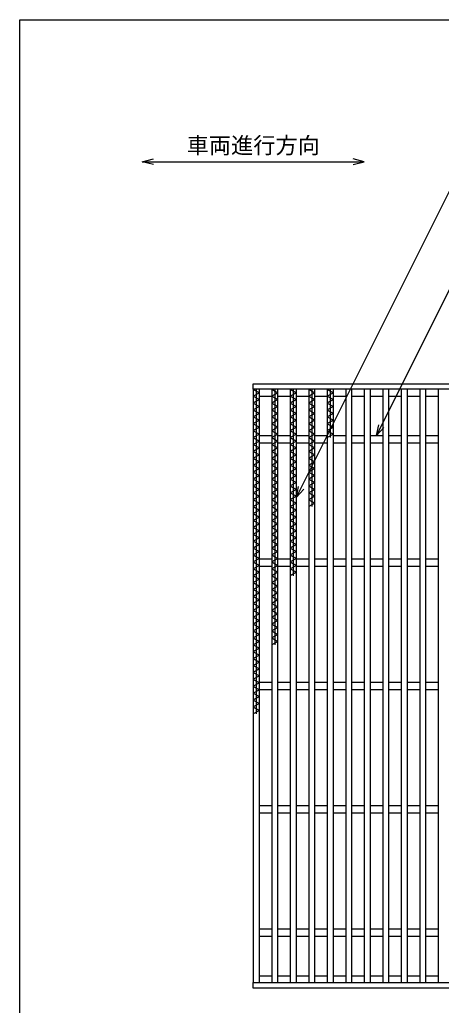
# Model space of a CAD drawing. Units: millimetres, scale not verified. Extents: x -1092 to 1042, y -770 to 629.
# Drawn here: x -1034 to -692, y -170 to 629 of the extents above; entities that cross this region are included whole.
import ezdxf
from ezdxf.enums import TextEntityAlignment as Align

# ---------------------------------------------------------------- set-up
doc = ezdxf.new("R2010")
doc.units = ezdxf.units.MM
doc.header["$LTSCALE"] = 6
for name, color, linetype, lineweight in [('0_2', 150, 'Continuous', 25), ('16', 3, 'Continuous', 25), ('22', 4, 'Continuous', 25)]:
    doc.layers.add(name, color=color, linetype=linetype, lineweight=lineweight)
doc.styles.add('ベクトル', font='')
doc.styles.get('ベクトル').set_extended_font_data('ベクトル')

msp = doc.modelspace()

# ---------------------------------------------------------------- linework, layer by layer
at = {"layer": '0_2'}
for p, q in [((-1034.4, -690.9), (-1034.4, 629.1)), ((-1034.4, 629.1), (1041.6, 629.1))]:
    msp.add_line(p, q, dxfattribs=at)
at = {"layer": '16'}
for p, q in [((-845, 334), (-255, 334)), ((-845, 329.5), (-845, 334)), ((-255, 329.5), (-845, 329.5)), ((-845, 329.5), (-845, -151.5)), ((-840, 329.5), (-845, 329.5)), ((-845, 329.5), (-840, 326.7)), ((-842.5, 329.5), (-842.5, 66.3)), ((-840, -151.5), (-840, 329.5)), ((-830, 329.5), (-830, -151.5)), ((-825, 329.5), (-830, 329.5)), ((-830, 329.5), (-825, 326.7)), ((-827.5, 329.5), (-827.5, 122.3)), ((-825, -151.5), (-825, 329.5)), ((-815, 329.5), (-815, -151.5)), ((-810, 329.5), (-815, 329.5)), ((-815, 329.5), (-810, 326.7)), ((-812.5, 329.5), (-812.5, 178.3)), ((-810, -151.5), (-810, 329.5)), ((-800, 329.5), (-800, -151.5)), ((-795, 329.5), (-800, 329.5)), ((-800, 329.5), (-795, 326.7)), ((-797.5, 329.5), (-797.5, 234.3)), ((-795, -151.5), (-795, 329.5)), ((-785, 329.5), (-785, -151.5)), ((-780, 329.5), (-785, 329.5)), ((-785, 329.5), (-780, 326.7)), ((-782.5, 329.5), (-782.5, 290.3)), ((-780, -151.5), (-780, 329.5)), ((-770, 329.5), (-770, -151.5)), ((-765, 329.5), (-770, 329.5)), ((-765, -151.5), (-765, 329.5)), ((-755, 329.5), (-755, -151.5)), ((-750, 329.5), (-755, 329.5)), ((-750, -151.5), (-750, 329.5)), ((-740, 329.5), (-740, -151.5)), ((-735, 329.5), (-740, 329.5)), ((-735, -151.5), (-735, 329.5)), ((-725, 329.5), (-725, -151.5)), ((-720, 329.5), (-725, 329.5)), ((-720, -151.5), (-720, 329.5)), ((-710, 329.5), (-710, -151.5)), ((-705, 329.5), (-710, 329.5)), ((-705, -151.5), (-705, 329.5)), ((-695, 329.5), (-695, -151.5)), ((-690, 329.5), (-695, 329.5)), ((-840, 326.7), (-845, 323.9)), ((-845, 323.9), (-840, 321.1)), ((-840, 321.1), (-845, 318.3)), ((-840, 324), (-830, 324)), ((-825, 326.7), (-830, 323.9)), ((-830, 323.9), (-825, 321.1)), ((-825, 321.1), (-830, 318.3)), ((-825, 324), (-815, 324)), ((-810, 326.7), (-815, 323.9)), ((-815, 323.9), (-810, 321.1)), ((-810, 321.1), (-815, 318.3)), ((-810, 324), (-800, 324)), ((-795, 326.7), (-800, 323.9)), ((-800, 323.9), (-795, 321.1)), ((-795, 321.1), (-800, 318.3)), ((-795, 324), (-785, 324)), ((-780, 326.7), (-785, 323.9)), ((-785, 323.9), (-780, 321.1)), ((-780, 321.1), (-785, 318.3)), ((-780, 324), (-770, 324)), ((-765, 324), (-755, 324)), ((-750, 324), (-740, 324)), ((-735, 324), (-725, 324)), ((-720, 324), (-710, 324)), ((-705, 324), (-695, 324)), ((-845, 318.3), (-840, 315.5)), ((-840, 315.5), (-845, 312.7)), ((-845, 312.7), (-840, 309.9)), ((-830, 318.3), (-825, 315.5)), ((-825, 315.5), (-830, 312.7)), ((-830, 312.7), (-825, 309.9)), ((-815, 318.3), (-810, 315.5)), ((-810, 315.5), (-815, 312.7)), ((-815, 312.7), (-810, 309.9)), ((-800, 318.3), (-795, 315.5)), ((-795, 315.5), (-800, 312.7)), ((-800, 312.7), (-795, 309.9)), ((-785, 318.3), (-780, 315.5)), ((-780, 315.5), (-785, 312.7)), ((-785, 312.7), (-780, 309.9)), ((-840, 309.9), (-845, 307.1)), ((-845, 307.1), (-840, 304.3)), ((-840, 304.3), (-845, 301.5)), ((-825, 309.9), (-830, 307.1)), ((-830, 307.1), (-825, 304.3)), ((-825, 304.3), (-830, 301.5)), ((-810, 309.9), (-815, 307.1)), ((-815, 307.1), (-810, 304.3)), ((-810, 304.3), (-815, 301.5)), ((-795, 309.9), (-800, 307.1)), ((-800, 307.1), (-795, 304.3)), ((-795, 304.3), (-800, 301.5)), ((-780, 309.9), (-785, 307.1)), ((-785, 307.1), (-780, 304.3)), ((-780, 304.3), (-785, 301.5)), ((-845, 301.5), (-840, 298.7)), ((-840, 298.7), (-845, 295.9)), ((-845, 295.9), (-840, 293.1)), ((-830, 301.5), (-825, 298.7)), ((-825, 298.7), (-830, 295.9)), ((-830, 295.9), (-825, 293.1)), ((-815, 301.5), (-810, 298.7)), ((-810, 298.7), (-815, 295.9)), ((-815, 295.9), (-810, 293.1)), ((-800, 301.5), (-795, 298.7)), ((-795, 298.7), (-800, 295.9)), ((-800, 295.9), (-795, 293.1)), ((-785, 301.5), (-780, 298.7)), ((-780, 298.7), (-785, 295.9)), ((-785, 295.9), (-780, 293.1)), ((-840, 293.1), (-845, 290.3)), ((-845, 290.3), (-840, 287.5)), ((-840, 292), (-830, 292)), ((-825, 293.1), (-830, 290.3)), ((-830, 290.3), (-825, 287.5)), ((-825, 292), (-815, 292)), ((-810, 293.1), (-815, 290.3)), ((-815, 290.3), (-810, 287.5)), ((-810, 292), (-800, 292)), ((-795, 293.1), (-800, 290.3)), ((-800, 290.3), (-795, 287.5)), ((-795, 292), (-785, 292)), ((-780, 293.1), (-785, 290.3)), ((-780, 292), (-770, 292)), ((-765, 292), (-755, 292)), ((-750, 292), (-740, 292)), ((-735, 292), (-725, 292)), ((-720, 292), (-710, 292)), ((-705, 292), (-695, 292)), ((-840, 287.5), (-845, 284.7)), ((-845, 284.7), (-840, 281.9)), ((-840, 281.9), (-845, 279.1)), ((-840, 286), (-830, 286)), ((-825, 287.5), (-830, 284.7)), ((-830, 284.7), (-825, 281.9)), ((-825, 281.9), (-830, 279.1)), ((-825, 286), (-815, 286)), ((-810, 287.5), (-815, 284.7)), ((-815, 284.7), (-810, 281.9)), ((-810, 281.9), (-815, 279.1)), ((-810, 286), (-800, 286)), ((-795, 287.5), (-800, 284.7)), ((-800, 284.7), (-795, 281.9)), ((-795, 281.9), (-800, 279.1)), ((-795, 286), (-785, 286)), ((-780, 286), (-770, 286)), ((-765, 286), (-755, 286)), ((-750, 286), (-740, 286)), ((-735, 286), (-725, 286)), ((-720, 286), (-710, 286)), ((-705, 286), (-695, 286)), ((-845, 279.1), (-840, 276.3)), ((-840, 276.3), (-845, 273.5)), ((-845, 273.5), (-840, 270.7)), ((-830, 279.1), (-825, 276.3)), ((-825, 276.3), (-830, 273.5)), ((-830, 273.5), (-825, 270.7)), ((-815, 279.1), (-810, 276.3)), ((-810, 276.3), (-815, 273.5)), ((-815, 273.5), (-810, 270.7)), ((-800, 279.1), (-795, 276.3)), ((-795, 276.3), (-800, 273.5)), ((-800, 273.5), (-795, 270.7)), ((-840, 270.7), (-845, 267.9)), ((-845, 267.9), (-840, 265.1)), ((-840, 265.1), (-845, 262.3)), ((-825, 270.7), (-830, 267.9)), ((-830, 267.9), (-825, 265.1)), ((-825, 265.1), (-830, 262.3)), ((-810, 270.7), (-815, 267.9)), ((-815, 267.9), (-810, 265.1)), ((-810, 265.1), (-815, 262.3)), ((-795, 270.7), (-800, 267.9)), ((-800, 267.9), (-795, 265.1)), ((-795, 265.1), (-800, 262.3)), ((-845, 262.3), (-840, 259.5)), ((-840, 259.5), (-845, 256.7)), ((-845, 256.7), (-840, 253.9)), ((-830, 262.3), (-825, 259.5)), ((-825, 259.5), (-830, 256.7)), ((-830, 256.7), (-825, 253.9)), ((-815, 262.3), (-810, 259.5)), ((-810, 259.5), (-815, 256.7)), ((-815, 256.7), (-810, 253.9)), ((-800, 262.3), (-795, 259.5)), ((-795, 259.5), (-800, 256.7)), ((-800, 256.7), (-795, 253.9)), ((-840, 253.9), (-845, 251.1)), ((-845, 251.1), (-840, 248.3)), ((-840, 248.3), (-845, 245.5)), ((-825, 253.9), (-830, 251.1)), ((-830, 251.1), (-825, 248.3)), ((-825, 248.3), (-830, 245.5)), ((-810, 253.9), (-815, 251.1)), ((-815, 251.1), (-810, 248.3)), ((-810, 248.3), (-815, 245.5)), ((-795, 253.9), (-800, 251.1)), ((-800, 251.1), (-795, 248.3)), ((-795, 248.3), (-800, 245.5)), ((-845, 245.5), (-840, 242.7)), ((-840, 242.7), (-845, 239.9)), ((-845, 239.9), (-840, 237.1)), ((-830, 245.5), (-825, 242.7)), ((-825, 242.7), (-830, 239.9)), ((-830, 239.9), (-825, 237.1)), ((-815, 245.5), (-810, 242.7)), ((-810, 242.7), (-815, 239.9)), ((-815, 239.9), (-810, 237.1)), ((-800, 245.5), (-795, 242.7)), ((-795, 242.7), (-800, 239.9)), ((-800, 239.9), (-795, 237.1)), ((-840, 237.1), (-845, 234.3)), ((-845, 234.3), (-840, 231.5)), ((-825, 237.1), (-830, 234.3)), ((-830, 234.3), (-825, 231.5)), ((-810, 237.1), (-815, 234.3)), ((-815, 234.3), (-810, 231.5)), ((-795, 237.1), (-800, 234.3)), ((-840, 231.5), (-845, 228.7)), ((-845, 228.7), (-840, 225.9)), ((-840, 225.9), (-845, 223.1)), ((-825, 231.5), (-830, 228.7)), ((-830, 228.7), (-825, 225.9)), ((-825, 225.9), (-830, 223.1)), ((-810, 231.5), (-815, 228.7)), ((-815, 228.7), (-810, 225.9)), ((-810, 225.9), (-815, 223.1)), ((-845, 223.1), (-840, 220.3)), ((-840, 220.3), (-845, 217.5)), ((-845, 217.5), (-840, 214.7)), ((-830, 223.1), (-825, 220.3)), ((-825, 220.3), (-830, 217.5)), ((-830, 217.5), (-825, 214.7)), ((-815, 223.1), (-810, 220.3)), ((-810, 220.3), (-815, 217.5)), ((-815, 217.5), (-810, 214.7)), ((-840, 214.7), (-845, 211.9)), ((-845, 211.9), (-840, 209.1)), ((-840, 209.1), (-845, 206.3)), ((-825, 214.7), (-830, 211.9)), ((-830, 211.9), (-825, 209.1)), ((-825, 209.1), (-830, 206.3)), ((-810, 214.7), (-815, 211.9)), ((-815, 211.9), (-810, 209.1)), ((-810, 209.1), (-815, 206.3)), ((-845, 206.3), (-840, 203.5)), ((-840, 203.5), (-845, 200.7)), ((-845, 200.7), (-840, 197.9)), ((-830, 206.3), (-825, 203.5)), ((-825, 203.5), (-830, 200.7)), ((-830, 200.7), (-825, 197.9)), ((-815, 206.3), (-810, 203.5)), ((-810, 203.5), (-815, 200.7)), ((-815, 200.7), (-810, 197.9)), ((-840, 197.9), (-845, 195.1)), ((-845, 195.1), (-840, 192.3)), ((-840, 192.3), (-845, 189.5)), ((-840, 192), (-830, 192)), ((-825, 197.9), (-830, 195.1)), ((-830, 195.1), (-825, 192.3)), ((-825, 192.3), (-830, 189.5)), ((-825, 192), (-815, 192)), ((-810, 197.9), (-815, 195.1)), ((-815, 195.1), (-810, 192.3)), ((-810, 192.3), (-815, 189.5)), ((-810, 192), (-800, 192)), ((-795, 192), (-785, 192)), ((-780, 192), (-770, 192)), ((-765, 192), (-755, 192)), ((-750, 192), (-740, 192)), ((-735, 192), (-725, 192)), ((-720, 192), (-710, 192)), ((-705, 192), (-695, 192)), ((-845, 189.5), (-840, 186.7)), ((-840, 186.7), (-845, 183.9)), ((-845, 183.9), (-840, 181.1)), ((-840, 186), (-830, 186)), ((-830, 189.5), (-825, 186.7)), ((-825, 186.7), (-830, 183.9)), ((-830, 183.9), (-825, 181.1)), ((-825, 186), (-815, 186)), ((-815, 189.5), (-810, 186.7)), ((-810, 186.7), (-815, 183.9)), ((-815, 183.9), (-810, 181.1)), ((-810, 186), (-800, 186)), ((-795, 186), (-785, 186)), ((-780, 186), (-770, 186)), ((-765, 186), (-755, 186)), ((-750, 186), (-740, 186)), ((-735, 186), (-725, 186)), ((-720, 186), (-710, 186)), ((-705, 186), (-695, 186)), ((-840, 181.1), (-845, 178.3)), ((-845, 178.3), (-840, 175.5)), ((-825, 181.1), (-830, 178.3)), ((-830, 178.3), (-825, 175.5)), ((-810, 181.1), (-815, 178.3)), ((-840, 175.5), (-845, 172.7)), ((-845, 172.7), (-840, 169.9)), ((-840, 169.9), (-845, 167.1)), ((-825, 175.5), (-830, 172.7)), ((-830, 172.7), (-825, 169.9)), ((-825, 169.9), (-830, 167.1)), ((-845, 167.1), (-840, 164.3)), ((-840, 164.3), (-845, 161.5)), ((-845, 161.5), (-840, 158.7)), ((-830, 167.1), (-825, 164.3)), ((-825, 164.3), (-830, 161.5)), ((-830, 161.5), (-825, 158.7)), ((-840, 158.7), (-845, 155.9)), ((-845, 155.9), (-840, 153.1)), ((-840, 153.1), (-845, 150.3)), ((-825, 158.7), (-830, 155.9)), ((-830, 155.9), (-825, 153.1)), ((-825, 153.1), (-830, 150.3)), ((-845, 150.3), (-840, 147.5)), ((-840, 147.5), (-845, 144.7)), ((-845, 144.7), (-840, 141.9)), ((-830, 150.3), (-825, 147.5)), ((-825, 147.5), (-830, 144.7)), ((-830, 144.7), (-825, 141.9)), ((-840, 141.9), (-845, 139.1)), ((-845, 139.1), (-840, 136.3)), ((-840, 136.3), (-845, 133.5)), ((-825, 141.9), (-830, 139.1)), ((-830, 139.1), (-825, 136.3)), ((-825, 136.3), (-830, 133.5)), ((-845, 133.5), (-840, 130.7)), ((-840, 130.7), (-845, 127.9)), ((-845, 127.9), (-840, 125.1)), ((-830, 133.5), (-825, 130.7)), ((-825, 130.7), (-830, 127.9)), ((-830, 127.9), (-825, 125.1)), ((-840, 125.1), (-845, 122.3)), ((-845, 122.3), (-840, 119.5)), ((-825, 125.1), (-830, 122.3)), ((-840, 119.5), (-845, 116.7)), ((-845, 116.7), (-840, 113.9)), ((-840, 113.9), (-845, 111.1)), ((-845, 111.1), (-840, 108.3)), ((-840, 108.3), (-845, 105.5)), ((-845, 105.5), (-840, 102.7)), ((-840, 102.7), (-845, 99.9)), ((-845, 99.9), (-840, 97.1)), ((-840, 97.1), (-845, 94.3)), ((-845, 94.3), (-840, 91.5)), ((-840, 91.5), (-845, 88.7)), ((-845, 88.7), (-840, 85.9)), ((-840, 92), (-830, 92)), ((-825, 92), (-815, 92)), ((-810, 92), (-800, 92)), ((-795, 92), (-785, 92)), ((-780, 92), (-770, 92)), ((-765, 92), (-755, 92)), ((-750, 92), (-740, 92)), ((-735, 92), (-725, 92)), ((-720, 92), (-710, 92)), ((-705, 92), (-695, 92)), ((-840, 85.9), (-845, 83.1)), ((-845, 83.1), (-840, 80.3)), ((-840, 80.3), (-845, 77.5)), ((-840, 86), (-830, 86)), ((-825, 86), (-815, 86)), ((-810, 86), (-800, 86)), ((-795, 86), (-785, 86)), ((-780, 86), (-770, 86)), ((-765, 86), (-755, 86)), ((-750, 86), (-740, 86)), ((-735, 86), (-725, 86)), ((-720, 86), (-710, 86)), ((-705, 86), (-695, 86)), ((-845, 77.5), (-840, 74.7)), ((-840, 74.7), (-845, 71.9)), ((-845, 71.9), (-840, 69.1)), ((-840, 69.1), (-845, 66.3)), ((-840, -8), (-830, -8)), ((-840, -14), (-830, -14)), ((-825, -8), (-815, -8)), ((-825, -14), (-815, -14)), ((-810, -8), (-800, -8)), ((-810, -14), (-800, -14)), ((-795, -8), (-785, -8)), ((-795, -14), (-785, -14)), ((-780, -8), (-770, -8)), ((-780, -14), (-770, -14)), ((-765, -8), (-755, -8)), ((-765, -14), (-755, -14)), ((-750, -8), (-740, -8)), ((-750, -14), (-740, -14)), ((-735, -8), (-725, -8)), ((-735, -14), (-725, -14)), ((-720, -8), (-710, -8)), ((-720, -14), (-710, -14)), ((-705, -8), (-695, -8)), ((-705, -14), (-695, -14)), ((-840, -108), (-830, -108)), ((-825, -108), (-815, -108)), ((-810, -108), (-800, -108)), ((-795, -108), (-785, -108)), ((-780, -108), (-770, -108)), ((-765, -108), (-755, -108)), ((-750, -108), (-740, -108)), ((-735, -108), (-725, -108)), ((-720, -108), (-710, -108)), ((-705, -108), (-695, -108)), ((-840, -114), (-830, -114)), ((-825, -114), (-815, -114)), ((-810, -114), (-800, -114)), ((-795, -114), (-785, -114)), ((-780, -114), (-770, -114)), ((-765, -114), (-755, -114)), ((-750, -114), (-740, -114)), ((-735, -114), (-725, -114)), ((-720, -114), (-710, -114)), ((-705, -114), (-695, -114)), ((-845, -151.5), (-255, -151.5)), ((-845, -156), (-845, -151.5)), ((-845, -151.5), (-840, -151.5)), ((-840, -146), (-830, -146)), ((-830, -151.5), (-825, -151.5)), ((-825, -146), (-815, -146)), ((-815, -151.5), (-810, -151.5)), ((-810, -146), (-800, -146)), ((-800, -151.5), (-795, -151.5)), ((-795, -146), (-785, -146)), ((-785, -151.5), (-780, -151.5)), ((-780, -146), (-770, -146)), ((-770, -151.5), (-765, -151.5)), ((-765, -146), (-755, -146)), ((-755, -151.5), (-750, -151.5)), ((-750, -146), (-740, -146)), ((-740, -151.5), (-735, -151.5)), ((-735, -146), (-725, -146)), ((-725, -151.5), (-720, -151.5)), ((-720, -146), (-710, -146)), ((-710, -151.5), (-705, -151.5)), ((-705, -146), (-695, -146)), ((-695, -151.5), (-690, -151.5)), ((-255, -156), (-845, -156))]:
    msp.add_line(p, q, dxfattribs=at)
at = {"layer": '22'}
for p, q in [((-935, 514), (-926, 516.4)), ((-926, 511.6), (-935, 514)), ((-935, 514), (-755, 514)), ((-755, 514), (-764, 516.4)), ((-764, 511.6), (-755, 514)), ((-810, 242), (-679.75, 502.5)), ((-745, 292), (-652.25, 477.5)), ((-745, 292), (-743.2, 300.76)), ((-745, 292), (-739, 298.6)), ((-810, 242), (-808.2, 250.76)), ((-810, 242), (-804, 248.6))]:
    msp.add_line(p, q, dxfattribs=at)

# ---------------------------------------------------------------- texts
at = {"layer": '22', "color": 2, "style": 'ベクトル'}
msp.add_text('車両進行方向', height=13.2, dxfattribs=at).set_placement((-899, 527.2), align=Align.MIDDLE_LEFT)

doc.saveas('drawing.dxf')
